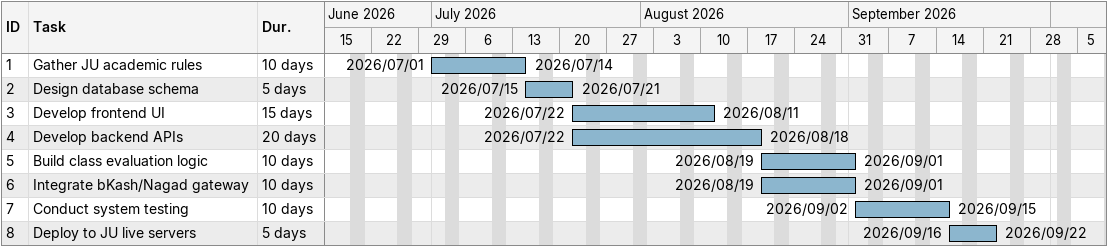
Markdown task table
| ID | Task | Duration | Start | Finish |
|---|---|---|---|---|
| 1 | Gather JU academic rules | 10d | 2026-07-01 | 2026-07-14 |
| 2 | Design database schema | 5d | 2026-07-15 | 2026-07-21 |
| 3 | Develop frontend UI | 15d | 2026-07-22 | 2026-08-11 |
| 4 | Develop backend APIs | 20d | 2026-07-22 | 2026-08-18 |
| 5 | Build class evaluation logic | 10d | 2026-08-19 | 2026-09-01 |
| 6 | Integrate bKash/Nagad gateway | 10d | 2026-08-19 | 2026-09-01 |
| 7 | Conduct system testing | 10d | 2026-09-02 | 2026-09-15 |
| 8 | Deploy to JU live servers | 5d | 2026-09-16 | 2026-09-22 |
